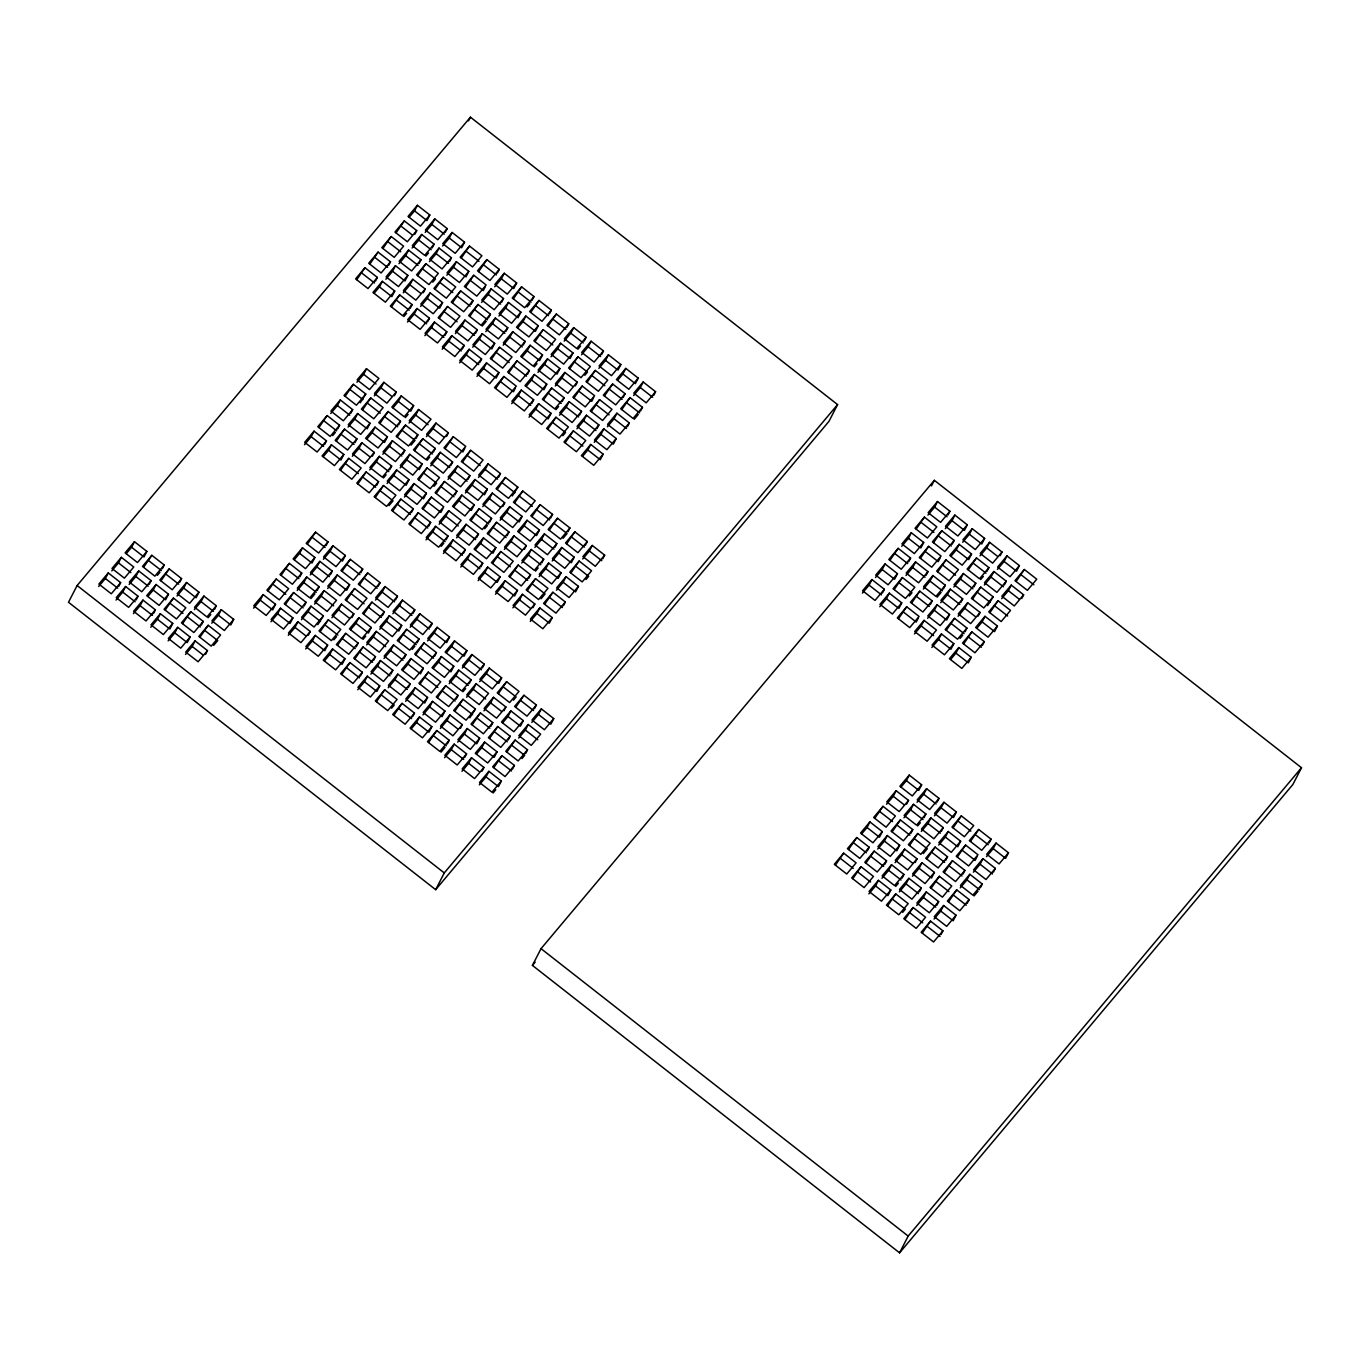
<?xml version="1.0" encoding="UTF-8"?>
<svg xmlns="http://www.w3.org/2000/svg" width="1370" height="1370" viewBox="0 0 1370 1370"><rect width="100%" height="100%" fill="white"/><g stroke="black" fill="none" stroke-linecap="round" stroke-linejoin="round"><path stroke-width="1.5" d="M77.114 585.521L68.5 602.269L435.66 889.678L828.97 421.343L837.584 404.595L470.424 117.169L77.114 585.521L444.274 872.93L435.66 889.678M98.674 586.463L105.37 578.5L108.247 572.917L120.646 582.627L118.728 586.36M111.792 570.862L118.488 562.899L121.348 557.316L133.763 567.026L124.396 578.174L111.98 568.464L121.348 557.316M131.589 547.281L134.465 541.698L146.864 551.408L144.004 556.991L131.589 547.281L126.245 553.651M116.056 600.06L122.735 592.097L125.612 586.514L138.01 596.224L136.092 599.957M129.157 584.459L135.853 576.496L138.713 570.913L151.128 580.623L149.21 584.339M143.61 567.249L151.83 555.295L164.229 565.005L162.311 568.721M133.421 613.657L140.1 605.694L142.977 600.111L155.375 609.821L153.457 613.537M153.217 590.076L156.077 584.493L168.493 594.203L165.616 599.786L153.217 590.076L147.857 596.447M160.975 580.846L169.195 568.892L181.594 578.602L179.693 582.318M157.464 619.291L160.341 613.709L172.74 623.418L169.88 629.001L157.464 619.291L150.786 627.254M165.222 610.044L173.442 598.091L185.858 607.8L176.49 618.949L164.092 609.239L173.442 598.091M183.683 588.072L186.56 582.49L198.958 592.2L196.098 597.782L183.683 588.072L177.004 596.036M174.829 632.889L177.706 627.306L190.105 637.016L187.245 642.598L174.829 632.889L168.15 640.852M356.748 279.668L364.968 267.715L377.367 277.425L375.466 281.158M182.587 623.641L190.807 611.688L203.222 621.398L201.304 625.114M369.866 264.067L378.086 252.114L390.484 261.824L388.566 265.54M194.369 609.616L201.047 601.653L203.924 596.07L216.323 605.78L214.422 609.513M382.966 248.45L391.186 236.496L403.585 246.206L394.235 257.354L381.819 247.645L391.186 236.496M396.084 232.832L404.304 220.878L416.703 230.588L414.785 234.321M414.545 210.86L417.405 205.277L429.82 214.987L426.943 220.57L414.545 210.86L409.185 217.231M185.515 654.432L192.194 646.469L195.071 640.886L207.469 650.596L205.569 654.329M379.456 286.895L382.333 281.312L394.731 291.022L391.871 296.605L379.456 286.895L374.113 293.266M199.952 637.238L208.189 625.285L220.587 634.995L211.22 646.143L198.821 636.433L208.189 625.285M468.506 120.902L470.424 117.169M392.573 271.277L395.45 265.694L407.849 275.404L404.972 280.987L392.573 271.277L385.878 279.257M218.429 615.25L221.289 609.667L233.688 619.377L230.828 624.96L218.429 615.25L211.733 623.213M304.5 444.702L311.178 436.739L314.055 431.156L326.454 440.866L324.553 444.599M398.995 263.639L405.691 255.676L408.551 250.093L420.967 259.803L419.049 263.519M318.936 427.508L327.156 415.555L339.572 425.265L337.654 428.981M412.113 248.021L418.792 240.058L421.669 234.475L434.067 244.185L432.149 247.919M330.718 413.483L337.414 405.52L340.274 399.937L352.672 409.647L350.771 413.363M425.214 232.42L431.91 224.457L434.769 218.875L447.185 228.584L445.267 232.301M345.171 396.29L353.392 384.319L365.79 394.029L360.242 402.797M391.477 306.863L399.697 294.91L412.096 304.619L410.195 308.336M356.936 382.264L363.632 374.301L366.492 368.718L378.908 378.428L369.54 389.577L357.125 379.867L366.492 368.718M403.259 292.837L409.938 284.874L412.815 279.292L425.214 289.001L423.296 292.735M328.543 450.336L331.42 444.753L343.819 454.463L340.959 460.046L328.543 450.336L323.2 456.707M417.696 275.644L425.916 263.691L438.332 273.401L428.964 284.549L416.548 274.839L425.916 263.691M336.318 441.106L344.538 429.135L356.936 438.845L355.018 442.578M429.478 261.619L436.157 253.655L439.034 248.073L451.432 257.783L449.514 261.499M260.266 600.18L263.143 594.597L275.541 604.307L272.681 609.89L260.266 600.18L253.587 608.143M354.779 419.117L357.638 413.534L370.037 423.244L367.177 428.827L354.779 419.117L348.083 427.08M449.274 238.037L452.134 232.455L464.55 242.165L461.673 247.747L449.274 238.037L442.578 246.001M268.023 590.949L276.243 578.996L288.659 588.706L279.292 599.854L266.893 590.145L276.243 578.996M362.536 409.87L370.756 397.916L383.155 407.626L373.787 418.775L361.389 409.065L370.756 397.916M407.507 322.053L414.202 314.09L417.062 308.507L429.461 318.217L427.56 321.933M281.141 575.331L289.361 563.378L301.76 573.088L299.859 576.804M374.301 395.861L380.997 387.898L383.857 382.316L396.272 392.025L394.354 395.742M427.303 298.472L430.18 292.889L442.578 302.599L439.719 308.181L427.303 298.472L420.624 306.435M299.602 553.343L302.479 547.76L314.877 557.47L312 563.053L299.602 553.343L294.259 559.731M340.565 470.304L348.785 458.351L361.183 468.06L351.833 479.209L339.417 469.499L348.785 458.351M435.061 289.224L443.281 277.271L455.696 286.981L446.329 298.146L433.913 288.436L443.281 277.271M307.359 544.113L315.579 532.159L327.978 541.869L326.077 545.585M352.33 456.278L359.026 448.315L361.903 442.733L374.301 452.442L372.383 456.176M446.843 275.216L453.521 267.253L456.398 261.67L468.797 271.38L465.937 276.963M277.63 613.777L280.507 608.194L292.906 617.904L290.046 623.487L277.63 613.777L270.952 621.74M372.143 432.714L375.003 427.132L387.419 436.842L384.542 442.424L372.143 432.714L366.783 439.085M461.279 258.005L469.499 246.052L481.915 255.762L472.547 266.91L460.149 257.2L469.499 246.052M285.388 604.547L293.608 592.576L306.024 602.286L304.106 606.019M379.901 423.467L388.121 411.514L400.519 421.224L398.601 424.94M424.871 335.65L431.567 327.67L434.427 322.087L446.843 331.797L444.925 335.53M297.17 590.521L303.849 582.558L306.726 576.976L319.124 586.685L317.224 590.401M398.362 401.478L401.222 395.896L413.637 405.606L410.76 411.188L398.362 401.478L393.002 407.866M439.325 318.439L447.545 306.486L459.943 316.196L450.576 327.344L438.177 317.634L447.545 306.486M310.271 574.903L316.967 566.94L319.844 561.357L332.242 571.067L330.324 574.801M357.93 483.901L366.15 471.948L378.548 481.658L376.647 485.374M452.425 302.821L460.645 290.868L473.061 300.578L471.143 304.311M330.084 551.339L332.944 545.757L345.36 555.466L342.483 561.049L330.084 551.339L323.388 559.303M369.712 469.876L376.39 461.913L379.267 456.33L391.666 466.04L389.748 469.756M465.543 287.22L473.763 275.267L486.162 284.977L476.794 296.125L464.396 286.416L473.763 275.267M288.317 635.337L294.995 627.374L297.872 621.792L310.271 631.501L308.37 635.218M382.812 454.275L389.508 446.295L392.368 440.712L404.784 450.422L402.866 454.155M478.661 271.602L486.881 259.649L499.279 269.359L497.361 273.075M301.417 619.719L308.113 611.756L310.99 606.174L323.388 615.883L317.84 624.651M397.266 437.064L405.486 425.111L417.884 434.821L415.966 438.537M442.236 349.23L448.932 341.267L451.792 335.684L464.207 345.394L462.289 349.127M314.535 604.119L321.231 596.155L324.091 590.573L336.489 600.283L327.139 611.431L314.723 601.721L324.091 590.573M409.031 423.039L415.726 415.076L418.586 409.493L431.002 419.203L421.635 430.351L409.236 420.641L418.586 409.493M455.354 333.629L462.032 325.666L464.909 320.083L477.308 329.793L475.39 333.509M334.331 580.538L337.208 574.955L349.607 584.665L346.73 590.247L334.331 580.538L327.653 588.501M485.203 286.827L483.302 290.56L470.886 280.85M375.294 497.498L383.514 485.528L395.913 495.238L386.563 506.403L374.147 496.694L383.514 485.528M469.79 316.419L478.01 304.465L490.426 314.175L488.508 317.891M342.089 571.307L350.309 559.337L362.725 569.047L360.807 572.78M393.755 475.51L396.632 469.927L409.031 479.637L406.171 485.22L393.755 475.51L387.076 483.473M481.572 302.41L488.251 294.43L491.128 288.847L503.526 298.557L501.625 302.291M312.36 640.972L315.237 635.389L327.635 645.099L324.776 650.681L312.36 640.972L305.681 648.935M406.873 459.892L409.733 454.309L422.148 464.019L419.271 469.602L406.873 459.892L400.177 467.855M501.369 278.829L504.246 273.246L516.644 282.956L513.767 288.539L501.369 278.829L494.673 286.792M320.135 631.724L328.355 619.771L340.753 629.481L331.386 640.629L318.987 630.919L328.355 619.771M414.63 450.662L422.85 438.708L435.249 448.418L433.348 452.134M459.601 362.827L466.297 354.864L469.156 349.281L481.572 358.991L479.654 362.707M331.9 617.716L338.595 609.736L341.455 604.153L353.854 613.863L351.953 617.596M426.395 436.636L433.091 428.673L435.951 423.09L448.367 432.8L446.449 436.516M479.397 339.246L482.274 333.663L494.673 343.373L491.813 348.956L479.397 339.246L472.719 347.226M346.353 600.505L354.573 588.552L366.972 598.262L357.604 609.41L345.206 599.7L354.573 588.552M392.659 511.078L400.879 499.125L413.295 508.835L411.377 512.568M485.819 331.608L492.515 323.645L495.375 318.063L507.79 327.772L505.872 331.489M359.454 584.887L367.674 572.934L380.089 582.644L378.171 586.377M404.441 497.07L411.12 489.107L413.997 483.524L426.395 493.234L423.535 498.817M505.633 308.027L508.493 302.445L520.891 312.154L518.031 317.737L505.633 308.027L498.937 315.99M329.742 654.552L332.602 648.969L345 658.679L342.14 664.262L329.742 654.552L324.382 660.939M418.877 479.86L427.097 467.906L439.513 477.616L430.146 488.765L417.747 479.055L427.097 467.906M513.39 298.797L521.61 286.844L534.009 296.554L532.091 300.27M337.5 645.321L345.719 633.368L358.118 643.078L356.2 646.794M430.659 465.851L437.338 457.871L440.215 452.288L452.614 461.998L450.713 465.731M476.965 376.425L483.661 368.462L486.521 362.879L498.937 372.589L496.06 378.171M355.96 623.333L358.82 617.75L371.236 627.46L368.359 633.043L355.96 623.333L350.6 629.703M445.096 448.641L453.333 436.688L465.731 446.397L456.364 457.546L443.966 447.836L453.333 436.688M491.419 359.214L499.639 347.261L512.038 356.971L502.67 368.119L490.272 358.409L499.639 347.261M363.718 614.102L371.938 602.149L384.336 611.859L382.418 615.575M410.024 524.676L418.244 512.722L430.659 522.432L428.741 526.149M503.184 345.206L509.88 337.243L512.757 331.66L525.155 341.37L523.237 345.086M375.483 600.077L382.179 592.114L385.038 586.531L397.454 596.241L395.536 599.957M423.142 509.075L431.362 497.104L443.76 506.814L434.393 517.98L421.994 508.27L431.362 497.104M522.997 321.625L525.857 316.042L538.256 325.752L535.396 331.334L522.997 321.625L517.637 327.995M341.746 674.519L349.966 662.566L362.365 672.276L360.464 676.009M436.242 493.457L444.462 481.504L456.878 491.213L454.96 494.93M530.755 312.377L538.975 300.424L551.374 310.134L549.456 313.867M464.772 448.247L462.854 451.98L450.456 442.27M354.864 658.919L363.084 646.965L375.483 656.675L373.565 660.391M448.024 479.431L454.703 471.468L457.58 465.886L469.978 475.596L468.078 479.329M495.666 388.429L503.886 376.476L516.302 386.186L506.934 397.334L494.536 387.624L503.886 376.476M366.629 644.893L373.325 636.93L376.185 631.347L388.6 641.057L379.233 652.206L366.817 642.496L376.185 631.347M462.478 462.238L470.698 450.285L483.096 459.995L473.729 471.143L461.33 461.433L470.698 450.285M508.784 372.811L517.004 360.858L529.402 370.568L527.501 374.284M442.801 508.681L440.9 512.397L428.485 502.687M386.426 621.312L389.303 615.729L401.701 625.439L398.841 631.022L386.426 621.312L379.747 629.292M426.053 539.866L432.749 531.903L435.609 526.32L448.024 536.03L446.106 539.746M527.245 350.823L530.121 345.24L542.52 354.95L539.643 360.533L527.245 350.823L521.901 357.193M392.847 613.674L399.543 605.711L402.403 600.128L414.819 609.838L412.901 613.554M439.171 524.248L445.849 516.284L448.726 510.702L461.125 520.412L451.757 531.56L439.359 521.85L448.726 510.702M535.002 341.592L543.222 329.639L555.638 339.349L546.27 350.497L533.855 340.787L543.222 329.639M364.471 681.746L367.331 676.163L379.747 685.873L376.87 691.456L364.471 681.746L357.775 689.709M515.343 388.035L513.425 391.769L501.026 382.059M458.967 500.684L461.827 495.101L474.243 504.811L471.366 510.394L458.967 500.684L453.607 507.054M548.12 325.974L556.34 314.021L568.738 323.731L566.82 327.464M370.893 674.108L377.572 666.128L380.449 660.546L392.847 670.255L390.929 673.989M472.085 485.066L474.945 479.483L487.343 489.193L484.483 494.776L472.085 485.066L465.389 493.029M511.695 403.619L518.391 395.639L521.268 390.056L533.666 399.766L531.748 403.499M383.994 658.49L390.69 650.527L393.55 644.945L405.965 654.654L404.047 658.371M478.49 477.428L485.185 469.448L488.062 463.865L500.461 473.575L498.543 477.308M531.509 380.038L534.369 374.455L546.767 384.165L543.907 389.748L531.509 380.038L526.149 386.408M398.447 641.28L406.667 629.327L419.066 639.037L417.165 642.77M443.418 553.463L450.113 545.5L452.973 539.917L465.389 549.627L463.471 553.343M544.609 364.42L547.486 358.837L559.885 368.547L557.008 374.13L544.609 364.42L537.93 372.383M410.212 627.272L416.908 619.308L419.768 613.726L432.184 623.436L430.266 627.152M456.535 537.845L463.214 529.882L466.091 524.299L478.49 534.009L476.589 537.725M557.727 348.819L560.587 343.236L573.003 352.946L570.125 358.529L557.727 348.819L551.031 356.782M376.476 701.714L384.696 689.761L397.112 699.471L387.744 710.619L375.329 700.909L384.696 689.761M470.989 520.651L479.209 508.681L491.607 518.391L489.689 522.124M564.149 341.164L570.828 333.201L573.705 327.618L586.103 337.328L584.185 341.044M388.258 687.689L394.937 679.726L397.814 674.143L410.212 683.853L408.294 687.586M482.754 506.626L489.45 498.663L492.31 493.08L504.708 502.79L502.807 506.506M535.756 409.236L538.633 403.653L551.031 413.363L548.154 418.946L535.756 409.236L529.06 417.199M408.054 664.125L410.914 658.542L423.33 668.252L420.453 673.835L408.054 664.125L402.694 670.495M497.207 489.415L505.427 477.462L517.826 487.172L512.277 495.94M543.513 400.006L551.733 388.052L564.132 397.762L562.231 401.478M415.812 654.877L424.032 642.924L436.431 652.634L434.53 656.35M460.782 567.06L467.478 559.08L470.338 553.497L482.754 563.207L480.836 566.94M555.295 385.98L561.974 378.017L564.851 372.434L577.249 382.144L575.331 385.86M434.273 632.889L437.15 627.306L449.548 637.016L446.671 642.598L434.273 632.889L427.577 640.869M480.579 543.479L483.456 537.896L495.854 547.606L492.994 553.189L480.579 543.479L475.236 549.849M569.732 368.77L577.952 356.817L590.367 366.526L581 377.692L568.584 367.982L577.952 356.817M393.841 715.311L402.061 703.358L414.476 713.068L412.558 716.784M488.354 534.231L496.574 522.278L508.972 531.988L507.054 535.721M581.514 354.761L588.192 346.798L591.069 341.216L603.468 350.925L601.567 354.642M412.301 693.323L415.178 687.74L427.577 697.45L424.717 703.033L412.301 693.323L405.623 701.286M506.814 512.26L509.674 506.677L522.09 516.387L519.213 521.97L506.814 512.26L500.118 520.223M547.777 429.204L555.997 417.251L568.396 426.96L559.029 438.109L546.63 428.399L555.997 417.251M420.059 684.092L428.279 672.122L440.695 681.832L431.327 692.997L418.929 683.287L428.279 672.122M514.572 503.013L522.792 491.059L535.19 500.769L525.823 511.918L513.425 502.208L522.792 491.059M559.542 415.196L566.238 407.215L569.098 401.633L581.514 411.342L579.596 415.076M438.52 662.104L441.397 656.521L453.795 666.231L450.935 671.814L438.52 662.104L433.177 668.474M484.843 572.677L487.703 567.094L500.118 576.804L497.241 582.387L484.843 572.677L478.147 580.64M573.996 397.985L582.216 386.032L594.614 395.742L585.247 406.89L572.848 397.18L582.216 386.032M451.638 646.486L454.515 640.903L466.913 650.613L464.036 656.196L451.638 646.486L446.295 652.856M492.601 563.447L500.821 551.494L513.219 561.203L503.869 572.352L491.453 562.642L500.821 551.494M587.096 382.367L595.316 370.414L607.732 380.124L598.365 391.272L585.966 381.562L595.316 370.414M416.566 722.521L419.425 716.938L431.841 726.648L428.964 732.231L416.566 722.521L411.205 728.908M504.383 549.421L511.061 541.458L513.938 535.875L526.337 545.585L524.419 549.301M598.878 368.359L605.557 360.396L608.434 354.813L620.833 364.523L617.973 370.106M429.666 706.92L432.543 701.337L444.942 711.047L442.082 716.63L429.666 706.92L422.987 714.883M524.179 525.84L527.039 520.257L539.455 529.967L536.578 535.55L524.179 525.84L518.819 532.228M565.142 442.801L573.362 430.848L585.761 440.558L576.393 451.706L563.995 441.996L573.362 430.848M437.424 697.672L445.661 685.719L458.06 695.429L456.142 699.162M593.655 397.591L591.754 401.324L579.339 391.614M531.937 516.61L540.157 504.657L552.555 514.366L550.637 518.083M576.907 428.776L583.603 420.813L586.463 415.23L598.878 424.94L596.96 428.673M449.206 683.664L455.902 675.701L458.762 670.118L471.16 679.828L469.259 683.544M502.208 586.274L505.085 580.692L517.483 590.401L514.606 595.984L502.208 586.274L495.512 594.237M591.361 411.582L599.581 399.629L611.979 409.339L602.612 420.487L590.213 410.777L599.581 399.629M462.324 668.046L469.002 660.083L471.879 654.5L484.278 664.21L482.36 667.926M509.965 577.044L518.185 565.074L530.584 574.784L528.683 578.517M604.461 395.964L612.681 384.011L625.097 393.721L623.179 397.437M428.57 742.489L436.79 730.535L449.206 740.245L447.288 743.978M521.747 563.019L528.426 555.055L531.303 549.473L543.702 559.183L541.784 562.899M622.922 373.976L625.799 368.393L638.197 378.103L635.337 383.686L622.922 373.976L617.579 380.346M440.352 728.48L447.031 720.517L449.908 714.934L462.306 724.644L460.406 728.361M534.848 547.401L541.544 539.438L544.404 533.855L556.819 543.565L554.901 547.298M587.85 450.028L590.727 444.445L603.125 454.155L600.265 459.738L587.85 450.028L582.507 456.398M454.806 711.27L463.026 699.317L475.424 709.026L469.876 717.794M549.301 530.207L557.521 518.254L569.92 527.964L568.019 531.68M600.968 434.41L603.827 428.827L616.243 438.537L613.366 444.12L600.968 434.41L594.272 442.373M466.571 697.261L473.267 689.281L476.126 683.698L488.525 693.408L479.175 704.574L466.759 694.864L476.126 683.698M512.877 607.835L519.572 599.872L522.449 594.289L534.848 603.999L532.93 607.715M607.389 426.755L614.068 418.792L616.945 413.209L629.344 422.919L627.443 426.652M486.367 673.68L489.244 668.098L501.643 677.808L498.783 683.39L486.367 673.68L479.688 681.644M527.33 590.624L535.55 578.671L547.966 588.381L538.598 599.529L526.183 589.819L535.55 578.671M621.826 409.561L630.046 397.608L642.462 407.318L640.543 411.034M444.599 757.678L451.295 749.715L454.155 744.133L466.571 753.842L464.653 757.559M545.791 568.653L548.668 563.07L561.066 572.78L558.206 578.363L545.791 568.653L539.112 576.616M633.608 395.536L640.304 387.573L643.164 381.99L655.562 391.7L653.661 395.433M464.413 734.097L467.273 728.515L479.671 738.224L476.811 743.807L464.413 734.097L457.717 742.078M558.909 553.035L561.769 547.452L574.184 557.162L571.307 562.745L558.909 553.035L552.213 560.998M472.171 724.867L480.39 712.914L492.789 722.624L490.871 726.34M566.666 543.787L574.886 531.834L587.285 541.544L585.384 545.277M483.935 710.842L490.631 702.878L493.491 697.296L505.907 707.006L503.989 710.739M536.937 613.469L539.814 607.886L552.213 617.596L549.336 623.179L536.937 613.469L530.258 621.432M498.389 693.648L506.609 681.695L519.007 691.405L509.64 702.553L497.241 692.843L506.609 681.695M544.695 604.221L552.915 592.268L565.331 601.978L563.413 605.694M461.964 771.276L468.66 763.313L471.537 757.73L483.935 767.44L482.017 771.156M556.477 590.213L563.156 582.233L566.033 576.65L578.431 586.36L575.571 591.943M481.778 747.695L484.637 742.112L497.036 751.822L494.176 757.404L481.778 747.695L476.417 754.065M570.913 573.003L579.133 561.049L591.549 570.759L582.181 581.908L569.783 572.198L579.133 561.049M489.535 738.464L497.755 726.511L510.154 736.221L508.236 739.937M582.695 558.977L589.374 551.014L592.251 545.431L604.649 555.141L602.749 558.874M507.996 716.476L510.856 710.893L523.271 720.603L520.394 726.186L507.996 716.476L502.636 722.846M515.754 707.245L523.974 695.275L536.372 704.985L534.454 708.718M486.025 776.91L488.902 771.327L501.3 781.037L498.423 786.62L486.025 776.91L479.329 784.873M493.782 767.662L502.002 755.709L514.418 765.419L512.5 769.135M506.9 752.062L515.12 740.091L527.519 749.801L525.601 753.534M518.665 738.036L525.361 730.073L528.221 724.49L540.636 734.2L531.269 745.348L518.853 735.639L528.221 724.49M538.461 714.455L541.338 708.872L553.737 718.582L550.877 724.165L538.461 714.455L531.783 722.418M532.416 965.405L541.03 948.657L934.34 480.322L1301.5 767.731L1292.886 784.479L899.576 1252.831L532.416 965.405L535.173 962.134M862.398 593.124L869.094 585.161L871.954 579.578L884.369 589.288L882.451 593.004M882.194 569.543L885.071 563.96L897.47 573.67L894.61 579.253L882.194 569.543L875.516 577.506M889.952 560.313L898.172 548.342L910.588 558.052L908.67 561.786M931.463 485.905L934.34 480.322M901.734 546.288L908.43 538.324L911.29 532.742L923.688 542.452L920.828 548.034M916.188 529.077L924.407 517.124L936.806 526.833L927.439 537.982L915.04 528.272L924.407 517.124M879.763 606.722L886.458 598.741L889.318 593.159L901.734 602.869L898.857 608.451M927.952 515.069L934.648 507.106L937.508 501.523L949.924 511.233L948.006 514.949M894.216 589.511L902.436 577.558L914.835 587.268L905.467 598.416L893.069 588.706L902.436 577.558M905.981 575.486L912.677 567.522L915.554 561.94L927.952 571.65L926.034 575.383M920.434 558.292L928.654 546.339L941.053 556.049L931.703 567.197L919.287 557.487L928.654 546.339M933.552 542.674L941.772 530.721L954.171 540.431L952.253 544.147M898.463 618.709L906.683 606.756L919.099 616.466L909.731 627.614L897.333 617.904L906.683 606.756M952.013 520.686L954.873 515.103L967.288 524.813L964.411 530.395L952.013 520.686L945.317 528.666M911.581 603.108L919.801 591.155L932.199 600.865L930.298 604.581M940.111 557.898L938.193 561.631L925.795 551.922M923.346 589.083L930.042 581.12L932.919 575.537L945.317 585.247L943.399 588.963M937.799 571.889L946.019 559.919L958.435 569.629L949.067 580.794L936.652 571.085L946.019 559.919M918.14 618.332L916.222 622.048L903.823 612.339M956.26 549.901L959.137 544.318L971.536 554.028L968.676 559.611L956.26 549.901L950.917 556.271M914.492 633.899L921.188 625.936L924.065 620.353L936.463 630.063L927.096 641.211L914.698 631.501L924.065 620.353M969.378 534.283L972.238 528.7L984.653 538.41L981.776 543.993L969.378 534.283L962.682 542.246M934.306 610.318L937.166 604.735L949.564 614.445L946.704 620.028L934.306 610.318L927.61 618.298M940.728 602.68L947.406 594.717L950.283 589.134L962.682 598.844L960.764 602.56M953.828 587.062L960.524 579.099L963.384 573.516L975.8 583.226L973.882 586.959M968.282 569.869L976.502 557.915L988.9 567.625L986.982 571.341M938.553 639.533L941.43 633.95L953.828 643.66L950.951 649.243L938.553 639.533L931.857 647.496M980.047 555.843L986.743 547.88L989.602 542.297L1002.018 552.007L1000.1 555.723M946.31 630.286L954.53 618.332L966.929 628.042L965.028 631.775M958.092 616.277L964.771 608.314L967.648 602.731L980.047 612.441L978.129 616.158M835.46 865.104L843.68 853.15L856.096 862.86L846.728 874.009L834.313 864.299L843.68 853.15M972.529 599.067L980.749 587.113L993.164 596.823L987.616 605.591M848.578 849.486L856.798 837.532L869.197 847.242L867.296 850.958M984.311 585.058L990.989 577.078L993.866 571.495L1006.265 581.205L1004.364 584.939M955.918 653.13L958.794 647.548L971.193 657.257L968.316 662.84L955.918 653.13L950.575 659.501M867.039 827.497L869.899 821.914L882.314 831.624L879.437 837.207L867.039 827.497L861.679 833.885M1004.107 561.477L1006.967 555.895L1019.383 565.604L1016.506 571.187L1004.107 561.477L997.411 569.44M963.675 643.883L971.895 631.93L984.311 641.639L982.393 645.356M874.796 818.267L883.016 806.313L895.415 816.023L886.065 827.172L873.649 817.462L883.016 806.313M982.136 621.894L985.013 616.312L997.411 626.021L994.551 631.604L982.136 621.894L976.793 628.282M886.561 804.241L893.257 796.278L896.134 790.696L908.533 800.405L906.615 804.139M852.825 878.701L861.045 866.731L873.461 876.44L864.093 887.606L851.695 877.896L861.045 866.731M989.893 612.664L998.114 600.711L1010.529 610.421L1001.162 621.569L988.763 611.859L998.114 600.711M906.375 780.677L909.235 775.095L921.65 784.804L918.773 790.387L906.375 780.677L901.015 787.048M865.943 863.083L874.163 851.13L886.561 860.839L884.66 864.556M1001.675 598.639L1008.354 590.675L1011.231 585.093L1023.63 594.803L1021.729 598.536M884.404 841.094L887.28 835.512L899.679 845.221L896.802 850.804L884.404 841.094L877.708 849.058M1016.129 581.445L1024.349 569.492L1036.747 579.202L1027.38 590.35L1014.982 580.64L1024.349 569.492M892.161 831.864L900.381 819.911L912.78 829.621L910.879 833.337M903.943 817.839L910.622 809.875L913.499 804.293L925.897 814.003L923.979 817.719M875.55 885.911L878.41 880.328L890.825 890.038L887.948 895.62L875.55 885.911L868.854 893.874M917.044 802.238L923.74 794.257L926.6 788.675L939.015 798.385L937.097 802.118M881.972 878.273L888.65 870.31L891.528 864.727L903.926 874.437L902.025 878.153M895.072 862.655L901.768 854.692L904.645 849.109L917.044 858.819L915.126 862.535M909.526 845.461L917.746 833.491L930.144 843.201L920.794 854.366L908.379 844.656L917.746 833.491M921.308 831.436L927.987 823.473L930.864 817.89L943.262 827.6L941.344 831.316M887.554 905.878L895.774 893.925L908.19 903.635L898.823 914.783L886.424 905.073L895.774 893.925M941.104 807.855L943.964 802.272L956.38 811.982L953.503 817.565L941.104 807.855L934.408 815.818M899.336 891.87L906.032 883.89L908.892 878.307L921.291 888.017L919.39 891.75M919.133 868.289L922.01 862.706L934.408 872.416L931.532 877.999L919.133 868.289L912.437 876.252M926.891 859.041L935.111 847.088L947.526 856.798L945.608 860.531M938.673 845.033L945.351 837.07L948.228 831.487L960.627 841.197L957.767 846.78M904.936 919.475L913.156 907.522L925.555 917.232L916.188 928.38L903.789 918.671L913.156 907.522M953.109 827.822L961.329 815.869L973.745 825.579L964.377 836.727L951.979 827.018L961.329 815.869M916.701 905.45L923.397 897.487L926.257 891.904L938.655 901.614L936.755 905.347M931.155 888.257L939.375 876.303L951.773 886.013L942.406 897.162L930.007 887.452L939.375 876.303M944.255 872.639L952.475 860.685L964.891 870.395L962.973 874.111M957.373 857.038L965.593 845.067L977.992 854.777L968.624 865.943L956.226 856.233L965.593 845.067M922.301 933.073L930.521 921.119L942.92 930.829L941.002 934.545M970.474 841.42L978.694 829.466L991.109 839.176L989.191 842.892M940.762 911.084L943.622 905.501L956.037 915.211L953.16 920.794L940.762 911.084L934.066 919.047M948.519 901.854L956.739 889.883L969.138 899.593L967.22 903.327M977.033 856.644L975.132 860.36L962.716 850.65M960.284 887.829L966.98 879.865L969.84 874.283L982.256 883.993L980.338 887.709M973.402 872.21L980.081 864.247L982.958 858.665L995.356 868.374L993.455 872.108M993.199 848.646L996.058 843.064L1008.474 852.774L1005.597 858.356L993.199 848.646L986.503 856.61M899.576 1252.831L908.19 1236.082L1301.5 767.731M108.247 572.917L98.88 584.082L111.278 593.792L120.646 582.627M134.465 541.698L125.098 552.846L137.497 562.556L146.864 551.408M364.968 267.715L355.601 278.863L367.999 288.573L377.367 277.425M378.086 252.114L368.718 263.263L381.117 272.972L390.484 261.824M404.304 220.878L394.937 232.044L407.335 241.754L416.703 230.588M417.405 205.277L408.037 216.426L420.453 226.136L429.82 214.987M125.612 586.514L116.244 597.663L128.643 607.372L138.01 596.224M138.713 570.913L129.345 582.062L141.761 591.771L151.128 580.623M151.83 555.295L142.463 566.444L154.861 576.154L164.229 565.005M382.333 281.312L372.965 292.461L385.381 302.171L394.731 291.022M395.45 265.694L386.083 276.86L398.482 286.57L407.849 275.404M408.551 250.093L399.184 261.242L411.599 270.952L420.967 259.803M421.669 234.475L412.301 245.624L424.7 255.334L434.067 244.185M434.769 218.875L425.419 230.023L437.818 239.733L447.185 228.584M157.344 575.366L160.033 572.18M425.847 256.139L428.519 252.953M142.977 600.111L133.609 611.26L146.008 620.97L155.375 609.821M156.077 584.493L146.71 595.659L159.125 605.369L168.493 594.203M169.195 568.892L159.828 580.041L172.226 589.751L181.594 578.602M399.697 294.91L390.33 306.058L402.746 315.768L412.096 304.619M412.815 279.292L403.448 290.44L415.846 300.15L425.214 289.001M439.034 248.073L429.666 259.221L442.065 268.931L451.432 257.783M452.134 232.455L442.784 243.62L455.183 253.33L464.55 242.165M403.876 316.573L406.565 313.387M432.783 282.169L435.454 278.983L423.056 269.274M160.341 613.709L150.974 624.857L163.373 634.567L172.74 623.418M186.56 582.49L177.192 593.638L189.591 603.348L198.958 592.2M314.055 431.156L304.688 442.304L317.087 452.014L326.454 440.866M327.156 415.555L317.806 426.704L330.204 436.413L339.572 425.265M340.274 399.937L330.906 411.086L343.322 420.796L352.672 409.647M353.392 384.319L344.024 395.485L356.423 405.195L365.79 394.029M417.062 308.507L407.695 319.655L420.11 329.365L429.461 318.217M430.18 292.889L420.813 304.037L433.211 313.747L442.578 302.599M456.398 261.67L447.031 272.818L459.429 282.528L468.797 271.38M332.687 435.626L335.359 432.44M177.706 627.306L168.339 638.454L180.737 648.164L190.105 637.016M190.807 611.688L181.456 622.836L193.855 632.546L203.222 621.398M203.924 596.07L194.557 607.235L206.973 616.945L216.323 605.78M331.42 444.753L322.053 455.902L334.451 465.612L343.819 454.463M344.538 429.135L335.171 440.301L347.569 450.011L356.936 438.845M357.638 413.534L348.271 424.683L360.687 434.393L370.037 423.244M383.857 382.316L374.489 393.464L386.905 403.174L396.272 392.025M434.427 322.087L425.06 333.252L437.475 342.962L446.843 331.797M460.645 290.868L451.295 302.017L463.694 311.726L473.061 300.578M486.881 259.649L477.513 270.798L489.912 280.507L499.279 269.359M208.103 617.733L210.792 614.548M195.071 640.886L185.703 652.051L198.102 661.761L207.469 650.596M221.289 609.667L211.922 620.815L224.337 630.525L233.688 619.377M361.903 442.733L352.535 453.881L364.934 463.591L374.301 452.442M375.003 427.132L365.636 438.28L378.051 447.99L387.419 436.842M388.121 411.514L378.754 422.662L391.152 432.372L400.519 421.224M401.222 395.896L391.854 407.061L404.27 416.771L413.637 405.606M451.792 335.684L442.424 346.833L454.84 356.542L464.207 345.394M464.909 320.083L455.542 331.232L467.941 340.942L477.308 329.793M478.01 304.465L468.66 315.614L481.058 325.324L490.426 314.175M491.128 288.847L481.76 300.013L494.159 309.723L503.526 298.557M504.246 273.246L494.878 284.395L507.277 294.105L516.644 282.956M213.703 645.356L217.71 640.578L205.312 630.868M405.417 417.576L408.089 414.374M482.206 326.128L486.213 321.351M263.143 594.597L253.775 605.745L266.174 615.455L275.541 604.307M289.361 563.378L279.994 574.527L292.392 584.236L301.76 573.088M302.479 547.76L293.111 558.926L305.51 568.636L314.877 557.47M315.579 532.159L306.212 543.308L318.628 553.018L327.978 541.869M366.15 471.948L356.782 483.096L369.198 492.806L378.548 481.658M379.267 456.33L369.9 467.478L382.298 477.188L391.666 466.04M392.368 440.712L383.001 451.877L395.416 461.587L404.784 450.422M405.486 425.111L396.118 436.259L408.517 445.969L417.884 434.821M469.156 349.281L459.789 360.43L472.205 370.14L481.572 358.991M482.274 333.663L472.907 344.829L485.305 354.539L494.673 343.373M495.375 318.063L486.025 329.211L498.423 338.921L507.79 327.772M508.493 302.445L499.125 313.593L511.541 323.303L520.891 312.154M521.61 286.844L512.243 297.992L524.641 307.702L534.009 296.554M383.446 477.993L386.117 474.808M411 445.181L415.024 440.404L402.609 430.694M527.125 306.914L529.796 303.729M280.507 608.194L271.14 619.343L283.539 629.053L292.906 617.904M293.608 592.576L284.258 603.742L296.656 613.452L306.024 602.286M306.726 576.976L297.358 588.124L309.774 597.834L319.124 586.685M319.844 561.357L310.476 572.506L322.875 582.216L332.242 571.067M332.944 545.757L323.577 556.905L335.992 566.615L345.36 555.466M396.632 469.927L387.265 481.075L399.663 490.785L409.031 479.637M409.733 454.309L400.365 465.457L412.781 475.167L422.148 464.019M422.85 438.708L413.483 449.857L425.882 459.567L435.249 448.418M435.951 423.09L426.601 434.239L438.999 443.948L448.367 432.8M486.521 362.879L477.171 374.027L489.569 383.737L498.937 372.589M512.757 331.66L503.389 342.808L515.788 352.518L525.155 341.37M525.857 316.042L516.49 327.19L528.906 336.9L538.256 325.752M538.975 300.424L529.608 311.589L542.006 321.299L551.374 310.134M310.904 598.639L314.929 593.861M389.046 505.616L393.053 500.821L380.654 491.111M427.029 460.371L429.7 457.186M297.872 621.792L288.505 632.94L300.903 642.65L310.271 631.501M310.99 606.174L301.623 617.322L314.021 627.032L323.388 615.883M337.208 574.955L327.841 586.103L340.24 595.813L349.607 584.665M350.309 559.337L340.942 570.502L353.357 580.212L362.725 569.047M400.879 499.125L391.512 510.274L403.927 519.983L413.295 508.835M413.997 483.524L404.63 494.673L417.028 504.383L426.395 493.234M440.215 452.288L430.848 463.454L443.246 473.164L452.614 461.998M517.004 360.858L507.636 372.006L520.052 381.716L529.402 370.568M530.121 345.24L520.754 356.405L533.153 366.115L542.52 354.95M556.34 314.021L546.972 325.169L559.371 334.879L568.738 323.731M433.965 486.384L436.636 483.199L424.238 473.489M534.3 366.903L536.971 363.718M315.237 635.389L305.87 646.537L318.268 656.247L327.635 645.099M341.455 604.153L332.088 615.318L344.504 625.028L353.854 613.863M367.674 572.934L358.306 584.082L370.722 593.792L380.089 582.644M418.244 512.722L408.876 523.871L421.292 533.581L430.659 522.432M444.462 481.504L435.112 492.652L447.51 502.362L456.878 491.213M457.58 465.886L448.213 477.034L460.611 486.744L469.978 475.596M521.268 390.056L511.901 401.222L524.299 410.931L533.666 399.766M534.369 374.455L525.001 385.604L537.417 395.313L546.767 384.165M547.486 358.837L538.119 369.986L550.517 379.695L559.885 368.547M560.587 343.236L551.219 354.385L563.635 364.095L573.003 352.946M573.705 327.618L564.337 338.767L576.736 348.477L586.103 337.328M333.869 639.841L336.541 636.656M577.883 349.281L580.555 346.096M332.602 648.969L323.234 660.135L335.65 669.844L345 658.679M345.719 633.368L336.352 644.516L348.751 654.226L358.118 643.078M358.82 617.75L349.453 628.899L361.868 638.608L371.236 627.46M371.938 602.149L362.57 613.298L374.969 623.007L384.336 611.859M385.038 586.531L375.688 597.68L388.087 607.389L397.454 596.241M435.609 526.32L426.241 537.468L438.657 547.178L448.024 536.03M461.827 495.101L452.477 506.249L464.875 515.959L474.243 504.811M474.945 479.483L465.577 490.631L477.993 500.341L487.343 489.193M488.062 463.865L478.695 475.03L491.094 484.74L500.461 473.575M538.633 403.653L529.265 414.802L541.664 424.512L551.031 413.363M551.733 388.052L542.366 399.201L554.781 408.911L564.132 397.762M564.851 372.434L555.484 383.583L567.882 393.293L577.249 382.144M591.069 341.216L581.702 352.364L594.101 362.074L603.468 350.925M363.016 639.413L365.687 636.228M441.14 546.39L443.812 543.205M555.912 409.716L558.6 406.53M584.819 375.294L587.49 372.109L575.092 362.399M349.966 662.566L340.599 673.715L353.015 683.424L362.365 672.276M363.084 646.965L353.717 658.114L366.115 667.824L375.483 656.675M389.303 615.729L379.935 626.895L392.334 636.605L401.701 625.439M402.403 600.128L393.053 611.277L405.451 620.987L414.819 609.838M452.973 539.917L443.623 551.065L456.022 560.775L465.389 549.627M466.091 524.299L456.724 535.447L469.122 545.157L478.49 534.009M479.209 508.681L469.841 519.846L482.24 529.556L491.607 518.391M492.31 493.08L482.942 504.228L495.358 513.938L504.708 502.79M505.427 477.462L496.06 488.61L508.458 498.32L517.826 487.172M569.098 401.633L559.731 412.798L572.146 422.508L581.514 411.342M608.434 354.813L599.067 365.961L611.465 375.671L620.833 364.523M484.723 528.751L487.395 525.566M562.847 435.728L565.519 432.543L553.12 422.833M367.331 676.163L357.964 687.312L370.38 697.022L379.747 685.873M380.449 660.546L371.082 671.711L383.48 681.421L392.847 670.255M393.55 644.945L384.182 656.093L396.598 665.803L405.965 654.654M406.667 629.327L397.3 640.475L409.698 650.185L419.066 639.037M419.768 613.726L410.418 624.874L422.816 634.584L432.184 623.436M470.338 553.497L460.988 564.663L473.386 574.372L482.754 563.207M483.456 537.896L474.088 549.045L486.504 558.754L495.854 547.606M496.574 522.278L487.206 533.427L499.605 543.137L508.972 531.988M509.674 506.677L500.307 517.826L512.722 527.536L522.09 516.387M586.463 415.23L577.095 426.378L589.511 436.088L598.878 424.94M612.681 384.011L603.331 395.159L615.729 404.869L625.097 393.721M625.799 368.393L616.431 379.558L628.83 389.268L638.197 378.103M412.182 649.397L414.87 646.212M397.814 674.143L388.446 685.291L400.845 695.001L410.212 683.853M410.914 658.542L401.564 669.69L413.963 679.4L423.33 668.252M424.032 642.924L414.665 654.072L427.063 663.782L436.431 652.634M437.15 627.306L427.782 638.471L440.181 648.181L449.548 637.016M487.703 567.094L478.353 578.243L490.751 587.953L500.118 576.804M513.938 535.875L504.571 547.024L516.969 556.734L526.337 545.585M527.039 520.257L517.672 531.423L530.087 541.133L539.455 529.967M540.157 504.657L530.789 515.805L543.188 525.515L552.555 514.366M590.727 444.445L581.36 455.594L593.758 465.303L603.125 454.155M603.827 428.827L594.46 439.976L606.876 449.685L616.243 438.537M616.945 413.209L607.578 424.375L619.976 434.084L629.344 422.919M630.046 397.608L620.696 408.757L633.094 418.466L642.462 407.318M643.164 381.99L633.796 393.139L646.212 402.849L655.562 391.7M391.563 708.239L394.235 705.053L381.836 695.343M634.241 419.271L638.249 414.493M402.061 703.358L392.693 714.506L405.109 724.216L414.476 713.068M415.178 687.74L405.811 698.888L418.21 708.598L427.577 697.45M441.397 656.521L432.029 667.669L444.445 677.379L453.795 666.231M454.515 640.903L445.147 652.051L457.546 661.761L466.913 650.613M505.085 580.692L495.717 591.84L508.116 601.55L517.483 590.401M518.185 565.074L508.818 576.239L521.234 585.949L530.584 574.784M531.303 549.473L521.936 560.621L534.334 570.331L543.702 559.183M544.404 533.855L535.036 545.003L547.452 554.713L556.819 543.565M557.521 518.254L548.154 529.402L560.553 539.112L569.92 527.964M535.482 571.136L538.153 567.951M563.036 538.324L567.06 533.546L554.644 523.837M419.425 716.938L410.075 728.104L422.474 737.813L431.841 726.648M432.543 701.337L423.176 712.486L435.574 722.196L444.942 711.047M445.661 685.719L436.294 696.868L448.692 706.577L458.06 695.429M458.762 670.118L449.394 681.267L461.81 690.977L471.16 679.828M471.879 654.5L462.512 665.649L474.91 675.359L484.278 664.21M522.449 594.289L513.082 605.437L525.481 615.147L534.848 603.999M548.668 563.07L539.3 574.218L551.699 583.928L561.066 572.78M561.769 547.452L552.418 558.6L564.817 568.31L574.184 557.162M574.886 531.834L565.519 542.999L577.917 552.709L587.285 541.544M462.94 691.781L465.629 688.596M541.081 598.741L545.089 593.963L532.69 584.254M436.79 730.535L427.44 741.684L439.838 751.394L449.206 740.245M449.908 714.934L440.541 726.083L452.939 735.793L462.306 724.644M463.026 699.317L453.658 710.465L466.057 720.175L475.424 709.026M489.244 668.098L479.877 679.246L492.275 688.956L501.643 677.808M539.814 607.886L530.447 619.034L542.845 628.744L552.213 617.596M552.915 592.268L543.547 603.417L555.963 613.126L565.331 601.978M566.033 576.65L556.665 587.816L569.064 597.525L578.431 586.36M592.251 545.431L582.884 556.58L595.282 566.289L604.649 555.141M440.986 752.198L444.993 747.421M586 579.527L588.672 576.342L576.273 566.632M454.155 744.133L444.805 755.281L457.203 764.991L466.571 753.842M467.273 728.515L457.905 739.68L470.321 749.39L479.671 738.224M480.39 712.914L471.023 724.062L483.422 733.772L492.789 722.624M493.491 697.296L484.124 708.444L496.539 718.154L505.907 707.006M513.459 700.173L516.147 696.987L503.732 687.278M471.537 757.73L462.169 768.878L474.568 778.588L483.935 767.44M484.637 742.112L475.27 753.26L487.686 762.97L497.036 751.822M497.755 726.511L488.388 737.659L500.786 747.369L510.154 736.221M510.856 710.893L501.488 722.041L513.904 731.751L523.271 720.603M523.974 695.275L514.606 706.44L527.005 716.15L536.372 704.985M488.902 771.327L479.534 782.476L491.933 792.185L501.3 781.037M502.002 755.709L492.635 766.857L505.05 776.567L514.418 765.419M515.12 740.091L505.753 751.257L518.151 760.966L527.519 749.801M541.338 708.872L531.971 720.021L544.37 729.731L553.737 718.582M493.08 792.99L495.752 789.805M521.97 758.586L524.659 755.384L512.243 745.674M444.274 872.93L837.584 404.595M871.954 579.578L862.603 590.727L875.002 600.437L884.369 589.288M885.071 563.96L875.704 575.109L888.102 584.819L897.47 573.67M898.172 548.342L888.822 559.508L901.22 569.218L910.588 558.052M911.29 532.742L901.922 543.89L914.338 553.6L923.688 542.452M937.508 501.523L928.141 512.671L940.556 522.381L949.924 511.233M889.318 593.159L879.968 604.324L892.367 614.034L901.734 602.869M915.554 561.94L906.186 573.088L918.585 582.798L927.952 571.65M941.772 530.721L932.405 541.869L944.803 551.579L954.171 540.431M954.873 515.103L945.505 526.268L957.921 535.978L967.288 524.813M909.303 596.036L911.975 592.85L899.559 583.14M919.801 591.155L910.433 602.303L922.849 612.013L932.199 600.865M932.919 575.537L923.551 586.685L935.95 596.395L945.317 585.247M959.137 544.318L949.77 555.466L962.168 565.176L971.536 554.028M972.238 528.7L962.887 539.848L975.286 549.558L984.653 538.41M937.097 597.2L941.104 592.422M937.166 604.735L927.798 615.901L940.214 625.611L949.564 614.445M950.283 589.134L940.916 600.283L953.314 609.992L962.682 598.844M963.384 573.516L954.017 584.665L966.432 594.374L975.8 583.226M976.502 557.915L967.134 569.064L979.533 578.774L988.9 567.625M989.602 542.297L980.252 553.446L992.651 563.156L1002.018 552.007M980.68 579.578L983.352 576.393M941.43 633.95L932.062 645.099L944.461 654.809L953.828 643.66M954.53 618.332L945.163 629.481L957.579 639.191L966.929 628.042M967.648 602.731L958.281 613.88L970.679 623.59L980.047 612.441M980.749 587.113L971.381 598.262L983.797 607.972L993.164 596.823M993.866 571.495L984.499 582.661L996.898 592.371L1006.265 581.205M1006.967 555.895L997.617 567.043L1010.015 576.753L1019.383 565.604M960.062 638.403L962.733 635.218M958.794 647.548L949.427 658.696L961.826 668.406L971.193 657.257M971.895 631.93L962.528 643.078L974.943 652.788L984.311 641.639M985.013 616.312L975.645 627.477L988.044 637.187L997.411 626.021M1011.231 585.093L1001.864 596.241L1014.262 605.951L1023.63 594.803M856.798 837.532L847.431 848.681L859.829 858.391L869.197 847.242M869.899 821.914L860.548 833.08L872.947 842.79L882.314 831.624M896.134 790.696L886.767 801.844L899.165 811.554L908.533 800.405M909.235 775.095L899.867 786.243L912.283 795.953L921.65 784.804M874.163 851.13L864.795 862.278L877.194 871.988L886.561 860.839M887.28 835.512L877.913 846.66L890.312 856.37L899.679 845.221M900.381 819.911L891.014 831.059L903.429 840.769L912.78 829.621M913.499 804.293L904.131 815.441L916.53 825.151L925.897 814.003M926.6 788.675L917.232 799.84L929.648 809.55L939.015 798.385M917.677 825.956L920.349 822.771M878.41 880.328L869.059 891.476L881.458 901.186L890.825 890.038M891.528 864.727L882.16 875.875L894.559 885.585L903.926 874.437M904.645 849.109L895.278 860.257L907.676 869.967L917.044 858.819M930.864 817.89L921.496 829.038L933.895 838.748L943.262 827.6M943.964 802.272L934.597 813.42L947.012 823.13L956.38 811.982M895.706 886.39L898.395 883.205M923.277 853.561L927.284 848.783L914.886 839.074M908.892 878.307L899.525 889.472L911.94 899.182L921.291 888.017M922.01 862.706L912.643 873.854L925.041 883.564L934.408 872.416M935.111 847.088L925.743 858.236L938.159 867.946L947.526 856.798M948.228 831.487L938.861 842.636L951.26 852.346L960.627 841.197M902.642 912.403L905.313 909.218L892.915 899.508M926.257 891.904L916.89 903.053L929.305 912.762L938.655 901.614M952.475 860.685L943.108 871.834L955.524 881.544L964.891 870.395M978.694 829.466L969.343 840.615L981.742 850.325L991.109 839.176M930.521 921.119L921.154 932.268L933.552 941.978L942.92 930.829M943.622 905.501L934.254 916.65L946.67 926.36L956.037 915.211M956.739 889.883L947.372 901.049L959.771 910.759L969.138 899.593M969.84 874.283L960.473 885.431L972.888 895.141L982.256 883.993M982.958 858.665L973.59 869.813L985.989 879.523L995.356 868.374M996.058 843.064L986.708 854.212L999.107 863.922L1008.474 852.774M974.036 895.946L978.043 891.168M934.648 507.106L947.047 516.815M986.743 547.88L997.6 556.374M1021.472 575.075L1033.87 584.784M921.53 522.706L933.929 532.416M938.895 536.304L951.311 546.013M973.625 563.498L986.04 573.208M990.989 577.078L1003.405 586.788M1008.354 590.675L1019.211 599.169M908.43 538.324L919.27 546.818M943.159 565.502L955.558 575.212M960.524 579.099L972.923 588.809M977.889 592.696L990.287 602.406M995.254 606.293L1007.652 616.003M895.312 553.925L907.711 563.635M912.677 567.522L925.075 577.232M930.042 581.12L942.44 590.83M947.406 594.717L959.805 604.427M964.771 608.314L975.628 616.808M916.941 596.738L929.339 606.448M951.67 623.915L964.069 633.625M969.035 637.512L981.434 647.222M431.91 224.457L444.308 234.167M466.639 251.635L479.038 261.345M484.004 265.232L496.402 274.942M518.733 292.426L531.132 302.136M536.098 306.007L548.497 315.716M553.463 319.604L565.878 329.314M570.828 333.201L583.243 342.911M588.192 346.798L600.608 356.508M605.557 360.396L616.414 368.89M640.304 387.573L652.702 397.283M869.094 585.161L881.492 594.871M886.458 598.741L897.316 607.253M921.188 625.936L933.586 635.646M401.427 226.461L412.284 234.972M418.792 240.058L431.207 249.768M436.157 253.655L448.572 263.365M453.521 267.253L464.379 275.747M488.251 294.43L500.666 304.14M540.362 335.222L552.761 344.932M592.456 375.996L604.855 385.706M609.821 389.594L622.22 399.304M627.186 403.191L639.585 412.901M388.326 242.079L400.725 251.789M405.691 255.676L418.09 265.386M440.421 282.854L452.819 292.563M457.785 296.451L470.184 306.161M475.15 310.048L487.549 319.758M492.515 323.645L504.913 333.355M509.88 337.243L522.278 346.952M561.974 378.017L572.831 386.511M596.703 405.212L609.119 414.922M614.068 418.792L626.484 428.502M375.209 257.697L387.607 267.407M409.938 284.874L420.796 293.368M444.668 312.069L457.083 321.779M462.032 325.666L474.448 335.376M496.762 352.843L509.178 362.553M514.127 366.441L526.542 376.151M548.873 393.635L561.272 403.345M566.238 407.215L578.637 416.925M583.603 420.813L596.001 430.522M362.091 273.298L374.507 283.008M396.838 300.492L409.236 310.202M414.202 314.09L426.601 323.8M431.567 327.67L443.966 337.38M448.932 341.267L461.33 350.977M466.297 354.864L478.695 364.574M483.661 368.462L494.519 376.955M518.391 395.639L530.789 405.349M570.485 436.431L582.884 446.14M923.74 794.257L936.138 803.967M958.469 821.452L970.868 831.162M975.834 835.049L988.232 844.759M363.632 374.301L376.031 384.011M380.997 387.898L391.854 396.392M415.726 415.076L428.125 424.786M433.091 428.673L443.948 437.167M467.821 455.867L480.219 465.577M485.185 469.448L497.584 479.157M502.55 483.045L514.949 492.755M519.915 496.642L532.331 506.352M537.28 510.239L549.695 519.949M572.009 537.417L584.425 547.127M589.374 551.014L601.79 560.724M893.257 796.278L904.114 804.772M910.622 809.875L923.02 819.585M927.987 823.473L940.402 833.183M945.351 837.07L956.209 845.564M980.081 864.247L992.496 873.957M350.514 389.902L362.913 399.612M367.879 403.499L380.278 413.209M385.244 417.096L397.66 426.806M419.974 444.291L432.389 454.001M437.338 457.871L449.754 467.581M454.703 471.468L467.119 481.178M489.45 498.663L500.29 507.157M541.544 539.438L553.942 549.147M880.139 811.896L892.555 821.606M897.521 825.494L909.92 835.203M932.251 852.671L944.649 862.381M949.615 866.268L962.014 875.978M966.98 879.865L979.379 889.575M337.414 405.52L349.812 415.23M389.508 446.295L401.907 456.004M441.602 487.086L454.001 496.796M476.332 514.264L488.73 523.974M493.697 527.861L506.095 537.571M511.061 541.458L521.919 549.952M528.426 555.055L540.842 564.765M563.156 582.233L574.013 590.744M901.768 854.692L912.625 863.186M936.498 881.886L948.896 891.596M953.862 895.466L966.278 905.176M324.296 421.138L336.695 430.848M341.661 434.718L354.059 444.428M359.026 448.315L369.883 456.809M376.39 461.913L388.789 471.622M411.12 489.107L421.977 497.601M445.849 516.284L458.265 525.994M463.214 529.882L475.63 539.592M497.961 557.076L510.359 566.786M515.326 570.656L527.724 580.366M550.055 597.851L562.453 607.561M853.921 843.115L866.337 852.825M871.286 856.712L883.701 866.422M888.65 870.31L901.066 880.019M906.032 883.89L918.431 893.6M923.397 897.487L935.796 907.197M311.178 436.739L323.594 446.449M345.908 463.933L358.324 473.643M363.29 477.531L375.688 487.24M398.019 504.708L410.418 514.418M415.384 518.305L427.782 528.015M432.749 531.903L445.147 541.612M450.113 545.5L462.512 555.21M467.478 559.08L479.877 568.79M519.572 599.872L530.43 608.366M840.82 858.733L853.219 868.443M858.185 872.313L870.584 882.023M910.279 913.105L922.678 922.815M927.644 926.702L940.043 936.412M312.72 537.742L325.118 547.452M347.449 564.919L359.848 574.629M364.814 578.517L377.212 588.227M382.179 592.114L394.577 601.824M399.543 605.711L411.942 615.421M416.908 619.308L429.307 629.018M469.002 660.083L481.401 669.793M521.097 700.858L533.512 710.568M316.967 566.94L329.365 576.65M351.696 594.135L364.112 603.845M369.061 607.732L381.476 617.442M403.79 634.909L416.206 644.619M421.155 648.507L433.571 658.216M455.902 675.701L468.3 685.411M473.267 689.281L485.665 698.991M490.631 702.878L501.471 711.372M525.361 730.073L537.759 739.783M286.484 568.961L298.9 578.671M303.849 582.558L316.264 592.268M321.231 596.155L333.629 605.865M338.595 609.736L349.436 618.247M373.325 636.93L385.724 646.64M390.69 650.527L403.088 660.237M425.419 677.705L437.818 687.415M442.784 691.302L455.183 701.012M460.149 704.899L472.547 714.609M477.513 718.496L489.912 728.206M494.878 732.094L507.277 741.804M273.383 584.579L285.782 594.289M290.748 598.159L303.147 607.869M308.113 611.756L320.511 621.466M325.478 625.354L337.876 635.063M342.842 638.951L355.241 648.661M360.207 652.548L372.606 662.258M377.572 666.128L389.988 675.838M394.937 679.726L407.352 689.435M447.031 720.517L457.888 729.011M499.142 761.292L511.541 771.002M294.995 627.374L305.852 635.868M347.107 668.149L359.505 677.859M399.201 708.941L411.599 718.651M433.93 736.118L446.329 745.828M451.295 749.715L463.694 759.425M468.66 763.313L479.517 771.807M148.953 560.878L161.369 570.588M166.318 574.475L178.734 584.185M201.047 601.653L213.463 611.362M118.488 562.899L130.886 572.609M135.853 576.496L148.251 586.206M170.582 603.673L182.981 613.383M187.947 617.271L200.345 626.981M105.37 578.5L117.769 588.21M122.735 592.097L135.133 601.807M140.1 605.694L152.515 615.404M192.194 646.469L203.051 654.963M541.03 948.657L908.19 1236.082"/></g></svg>
